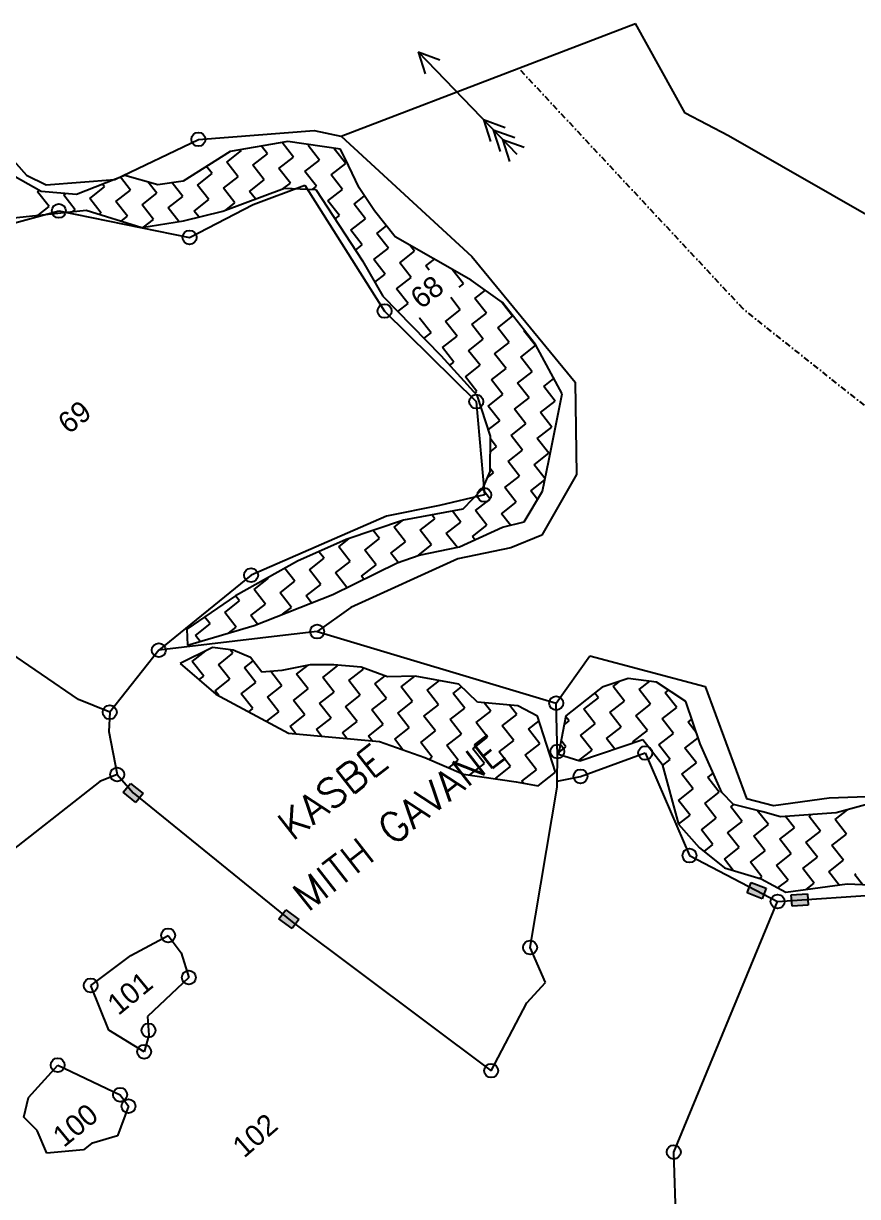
# Model space of a CAD drawing. Header units: metres. Extents: x 320041 to 325945, y 1831556 to 1836950.
# Drawn here: x 322427 to 323138, y 1835708 to 1836707 of the extents above; entities that cross this region are included whole.
import ezdxf

# ---------------------------------------------------------------- set-up
doc = ezdxf.new("R2010")
doc.units = ezdxf.units.M
doc.linetypes.add('DASHDOT', pattern=[1, 0.5, -0.25, 0, -0.25])
for name, color, linetype in [('OFF', 1, 'Continuous'), ('POLY_HATCH', 12, 'Continuous'), ('POLY_PARCEL', 6, 'Continuous'), ('POLY_WATER', 4, 'Continuous'), ('TEXT_MAPOUT', 7, 'Continuous'), ('TEXT_PARCEL', 7, 'Continuous'), ('V_BOUND_LINE', 7, 'Continuous'), ('V_BOUND_STREAM_LINE', 7, 'DASHDOT')]:
    doc.layers.add(name, color=color, linetype=linetype)
doc.styles.get("Standard").update_dxf_attribs({"font": 'simplex.shx'})
doc.styles.add('TEXT_MAP', font='')
doc.styles.get('TEXT_MAP').set_extended_font_data('Kruti Dev 050')

msp = doc.modelspace()

# ---------------------------------------------------------------- hatches: boundary and pattern name
for points in [[(322522.6, 1836043.19), (322528.65, 1836050.65), (322517.86, 1836059.4), (322511.81, 1836051.93)], [(323056.3, 1835961.1), (323059.76, 1835970.07), (323046.79, 1835975.06), (323043.34, 1835966.1)], [(323095.54, 1835955.71), (323094.89, 1835965.3), (323081.03, 1835964.36), (323081.68, 1835954.78)], [(322655.61, 1835935.72), (322661.38, 1835943.41), (322650.26, 1835951.74), (322644.5, 1835944.05)]]:
    msp.add_hatch(color=256).paths.add_polyline_path(points)

# ---------------------------------------------------------------- linework, layer by layer
for p, q in [((322763.23, 1836682.26), (322847.25, 1836595.11)), ((322763.23, 1836682.26), (322781.66, 1836675.61)), ((322763.23, 1836682.26), (322769.2, 1836663.59)), ((322818.8, 1836624.62), (322837.23, 1836617.97)), ((322818.8, 1836624.62), (322824.77, 1836605.95)), ((322827.05, 1836616.06), (322845.49, 1836609.41)), ((322827.05, 1836616.06), (322833.02, 1836597.39)), ((322835.04, 1836607.77), (322853.48, 1836601.12)), ((322835.04, 1836607.77), (322841.02, 1836589.11)), ((322511.81, 1836051.93), (322517.86, 1836059.4)), ((322517.86, 1836059.4), (322528.65, 1836050.65)), ((322522.6, 1836043.19), (322511.81, 1836051.93)), ((322528.65, 1836050.65), (322522.6, 1836043.19)), ((323043.34, 1835966.1), (323046.79, 1835975.06)), ((323046.79, 1835975.06), (323059.76, 1835970.07)), ((323056.3, 1835961.1), (323043.34, 1835966.1)), ((323059.76, 1835970.07), (323056.3, 1835961.1)), ((323081.03, 1835964.36), (323094.89, 1835965.3)), ((323081.68, 1835954.78), (323081.03, 1835964.36)), ((323094.89, 1835965.3), (323095.54, 1835955.71)), ((323095.54, 1835955.71), (323081.68, 1835954.78)), ((322644.5, 1835944.05), (322650.26, 1835951.74)), ((322655.61, 1835935.72), (322644.5, 1835944.05)), ((322650.26, 1835951.74), (322661.38, 1835943.41)), ((322661.38, 1835943.41), (322655.61, 1835935.72))]:
    msp.add_line(p, q)
for centre in [(322575.79, 1836607.86), (322456.94, 1836546.89), (322568.31, 1836524.37), (322734.48, 1836461.67), (322812.62, 1836384.48), (322819.48, 1836305.03), (322620.68, 1836236.68), (322677.06, 1836188.68), (322542.04, 1836172.82), (322500.23, 1836119.98), (322880.77, 1836127.72), (322881.7, 1836086.55), (322956.63, 1836085.27), (322506.66, 1836066.98), (322901.44, 1836065.37), (322994.34, 1835997.91), (323069.42, 1835958.76), (322550.09, 1835929.97), (322858.42, 1835919.6), (322567.67, 1835894.06), (322484.03, 1835887.36), (322533.25, 1835849.07), (322529.65, 1835830.89), (322455.9, 1835819.5), (322825.26, 1835814.74), (322509.09, 1835794.27), (322516.21, 1835784.56), (322980.87, 1835745.45)]:
    msp.add_circle(centre, 5.95)
at = {"layer": 'OFF'}
for p, q in [((322848.75, 1836668.44), (322948.18, 1836706.54)), ((322697.53, 1836610.48), (322848.75, 1836668.44))]:
    msp.add_line(p, q, dxfattribs=at)
at = {"layer": 'POLY_HATCH'}
for p, q in [((322651.94, 1836606.08), (322602.78, 1836597.52)), ((322697.01, 1836599.49), (322651.94, 1836606.08)), ((322602.78, 1836597.52), (322562.75, 1836572.18)), ((322703.86, 1836585.58), (322697.01, 1836599.49)), ((322441.96, 1836563.36), (322406.37, 1836583.35)), ((322712.73, 1836566.6), (322703.86, 1836585.58)), ((322513.01, 1836577.1), (322471.86, 1836560.85)), ((322541.13, 1836569.21), (322513.01, 1836577.1)), ((322471.86, 1836560.85), (322441.96, 1836563.36)), ((322562.75, 1836572.18), (322541.13, 1836569.21)), ((322596.56, 1836546.81), (322649.28, 1836566.14)), ((322649.28, 1836566.14), (322676.01, 1836565.12)), ((322676.01, 1836565.12), (322715.55, 1836504.39)), ((322726, 1836547.09), (322712.73, 1836566.6)), ((322415.7, 1836540.83), (322480.29, 1836547.52)), ((322480.29, 1836547.52), (322527.72, 1836532.81)), ((322563.11, 1836538.57), (322596.56, 1836546.81)), ((322743.4, 1836524.84), (322726, 1836547.09)), ((322527.72, 1836532.81), (322563.11, 1836538.57)), ((322808.24, 1836487.87), (322743.4, 1836524.84)), ((322715.55, 1836504.39), (322733.11, 1836474.29)), ((322835.01, 1836468.96), (322808.24, 1836487.87)), ((322733.11, 1836474.29), (322782.49, 1836423.88)), ((322863.06, 1836433.11), (322835.01, 1836468.96)), ((322782.49, 1836423.88), (322813.01, 1836389.97)), ((322885.88, 1836391.18), (322863.06, 1836433.11)), ((322813.01, 1836389.97), (322824.39, 1836355.03)), ((322874.44, 1836334.4), (322885.88, 1836391.18)), ((322824.39, 1836355.03), (322824.05, 1836324.87)), ((322868.99, 1836308.22), (322874.44, 1836334.4)), ((322824.05, 1836324.87), (322817.74, 1836309.97)), ((322817.74, 1836309.97), (322801.11, 1836292.97)), ((322853.49, 1836282.13), (322868.99, 1836308.22)), ((322801.11, 1836292.97), (322750.72, 1836283.44)), ((322750.72, 1836283.44), (322701.71, 1836267.02)), ((322798.3, 1836260.87), (322835.04, 1836277.66)), ((322835.04, 1836277.66), (322853.49, 1836282.13)), ((322701.71, 1836267.02), (322660.29, 1836248.56)), ((322745.15, 1836247.2), (322763.87, 1836253.87)), ((322763.87, 1836253.87), (322798.3, 1836260.87)), ((322660.29, 1836248.56), (322607.46, 1836219.18)), ((322690.39, 1836220.29), (322745.15, 1836247.2)), ((322607.46, 1836219.18), (322565.92, 1836190.67)), ((322623.36, 1836193.76), (322690.39, 1836220.29)), ((322566.51, 1836177.18), (322623.36, 1836193.76)), ((322565.92, 1836190.67), (322566.51, 1836177.18)), ((322587.77, 1836175.01), (322560.38, 1836161.56)), ((322589.97, 1836174.74), (322587.77, 1836175.01)), ((322605.41, 1836172.87), (322589.97, 1836174.74)), ((322620.3, 1836166.58), (322605.41, 1836172.87)), ((322629.97, 1836154.22), (322620.3, 1836166.58)), ((322560.38, 1836161.56), (322590.75, 1836135.49)), ((322646.91, 1836155.52), (322629.97, 1836154.22)), ((322671.01, 1836160.42), (322646.91, 1836155.52)), ((322691.12, 1836160.21), (322671.01, 1836160.42)), ((322714.41, 1836158.5), (322691.12, 1836160.21)), ((322736.88, 1836150.18), (322714.41, 1836158.5)), ((322760.44, 1836150.67), (322736.88, 1836150.18)), ((322797.65, 1836143.91), (322760.44, 1836150.67)), ((322813.66, 1836128.54), (322797.65, 1836143.91)), ((322941.99, 1836148.58), (322919.83, 1836141.21)), ((322966.24, 1836145.63), (322941.99, 1836148.58)), ((322991.08, 1836129.19), (322966.24, 1836145.63)), ((322590.75, 1836135.49), (322652.68, 1836102.24)), ((322917.35, 1836139.27), (322888.89, 1836117)), ((322919.83, 1836141.21), (322917.35, 1836139.27)), ((322847.97, 1836125.49), (322813.66, 1836128.54)), ((322864.8, 1836116.73), (322847.97, 1836125.49)), ((323003.42, 1836093.01), (322991.08, 1836129.19)), ((322880.2, 1836069), (322864.8, 1836116.73)), ((322888.89, 1836117), (322882.63, 1836084.2)), ((322652.68, 1836102.24), (322730.12, 1836095.07)), ((322730.12, 1836095.07), (322768.72, 1836081.42)), ((322900.96, 1836078.62), (322954.64, 1836096.7)), ((322954.64, 1836096.7), (322971.09, 1836075.69)), ((322882.63, 1836084.2), (322900.96, 1836078.62)), ((323021.84, 1836051.62), (323003.42, 1836093.01)), ((322768.72, 1836081.42), (322801.68, 1836067.35)), ((322971.09, 1836075.69), (322984.98, 1836024.78)), ((322801.68, 1836067.35), (322846.74, 1836060.76)), ((322865.35, 1836057.38), (322880.2, 1836069)), ((322846.74, 1836060.76), (322865.35, 1836057.38)), ((323031.78, 1836041.46), (323021.84, 1836051.62)), ((323056.73, 1836035.07), (323031.78, 1836041.46)), ((323071.89, 1836030.99), (323056.73, 1836035.07)), ((323119.27, 1836034.19), (323071.89, 1836030.99)), ((323150.53, 1836042.69), (323119.27, 1836034.19)), ((322984.98, 1836024.78), (323002.66, 1836004.73)), ((323002.66, 1836004.73), (323024.05, 1835987.59)), ((323024.05, 1835987.59), (323055.35, 1835978.19)), ((323055.35, 1835978.19), (323076.31, 1835966.69)), ((323076.31, 1835966.69), (323128.65, 1835973.76)), ((323128.65, 1835973.76), (323186.51, 1835971.2))]:
    msp.add_line(p, q, dxfattribs=at)
at = {"layer": 'POLY_HATCH', "linetype": 'Continuous'}
for p, q in [((322656.89, 1836592.82), (322647.16, 1836605.25)), ((322669.37, 1836602.58), (322670.39, 1836603.38)), ((322599.93, 1836588.49), (322612.41, 1836598.25)), ((322612.41, 1836598.25), (322611.76, 1836599.08)), ((322622.17, 1836585.77), (322634.65, 1836595.54)), ((322634.65, 1836595.54), (322629.46, 1836602.17)), ((322679.13, 1836590.11), (322669.37, 1836602.58)), ((322691.61, 1836599.87), (322692.05, 1836600.21)), ((322701.37, 1836587.39), (322691.61, 1836599.87)), ((322587.45, 1836578.73), (322582.7, 1836584.8)), ((322609.69, 1836576.01), (322599.93, 1836588.49)), ((322631.93, 1836573.3), (322622.17, 1836585.77)), ((322644.41, 1836583.06), (322656.89, 1836592.82)), ((322666.65, 1836580.34), (322679.13, 1836590.11)), ((322688.89, 1836577.63), (322701.37, 1836587.39)), ((322518.02, 1836564.63), (322509.38, 1836575.67)), ((322574.97, 1836568.96), (322587.45, 1836578.73)), ((322597.21, 1836566.25), (322609.69, 1836576.01)), ((322619.46, 1836563.53), (322631.93, 1836573.3)), ((322654.17, 1836570.58), (322644.41, 1836583.06)), ((322676.41, 1836567.87), (322666.65, 1836580.34)), ((322698.65, 1836565.15), (322688.89, 1836577.63)), ((322438.82, 1836563.02), (322440.39, 1836564.25)), ((322483.3, 1836557.59), (322495.78, 1836567.35)), ((322495.78, 1836567.35), (322494.01, 1836569.6)), ((322505.54, 1836554.87), (322518.02, 1836564.63)), ((322540.26, 1836561.92), (322532.7, 1836571.58)), ((322562.5, 1836559.2), (322553.36, 1836570.89)), ((322584.74, 1836556.49), (322574.97, 1836568.96)), ((322606.98, 1836553.77), (322597.21, 1836566.25)), ((322624.52, 1836557.06), (322619.46, 1836563.53)), ((322647.79, 1836565.59), (322654.17, 1836570.58)), ((322673.05, 1836565.24), (322676.41, 1836567.87)), ((322686.18, 1836555.39), (322698.65, 1836565.15)), ((322448.58, 1836550.54), (322438.82, 1836563.02)), ((322461.06, 1836560.3), (322462.74, 1836561.62)), ((322470.82, 1836547.82), (322461.06, 1836560.3)), ((322493.06, 1836545.11), (322483.3, 1836557.59)), ((322515.3, 1836542.39), (322505.54, 1836554.87)), ((322527.78, 1836552.15), (322540.26, 1836561.92)), ((322550.02, 1836549.44), (322562.5, 1836559.2)), ((322572.26, 1836546.72), (322584.74, 1836556.49)), ((322599.42, 1836547.86), (322606.98, 1836553.77)), ((322695.94, 1836542.91), (322686.18, 1836555.39)), ((322708.42, 1836552.67), (322717.41, 1836559.71)), ((322439.29, 1836543.27), (322448.58, 1836550.54)), ((322468.92, 1836546.34), (322470.82, 1836547.82)), ((322491.64, 1836544), (322493.06, 1836545.11)), ((322537.54, 1836539.68), (322527.78, 1836552.15)), ((322559.04, 1836537.91), (322550.02, 1836549.44)), ((322576.13, 1836541.78), (322572.26, 1836546.72)), ((322718.18, 1836540.2), (322708.42, 1836552.67)), ((322510.05, 1836538.29), (322515.3, 1836542.39)), ((322529.03, 1836533.02), (322537.54, 1836539.68)), ((322692.32, 1836540.08), (322695.94, 1836542.91)), ((322705.7, 1836530.43), (322718.18, 1836540.2)), ((322727.94, 1836527.72), (322736.14, 1836534.13)), ((322715.46, 1836517.95), (322705.7, 1836530.43)), ((322737.7, 1836515.24), (322727.94, 1836527.72)), ((322709.67, 1836513.42), (322715.46, 1836517.95)), ((322725.23, 1836505.48), (322737.7, 1836515.24)), ((322759.94, 1836512.52), (322755.87, 1836517.73)), ((322734.99, 1836493), (322725.23, 1836505.48)), ((322747.47, 1836502.76), (322759.94, 1836512.52)), ((322769.71, 1836500.05), (322776.95, 1836505.71)), ((322757.23, 1836490.28), (322747.47, 1836502.76)), ((322772.42, 1836496.58), (322769.71, 1836500.05)), ((322801.71, 1836484.85), (322792.19, 1836497.02)), ((322726.2, 1836486.13), (322734.99, 1836493)), ((322744.75, 1836480.52), (322757.23, 1836490.28)), ((322798.02, 1836481.97), (322801.71, 1836484.85)), ((322754.51, 1836468.04), (322744.75, 1836480.52)), ((322811.47, 1836472.38), (322820.35, 1836479.32)), ((322745.86, 1836461.27), (322754.51, 1836468.04)), ((322799, 1836462.61), (322790.81, 1836473.08)), ((322821.24, 1836459.9), (322811.47, 1836472.38)), ((322833.71, 1836469.66), (322833.86, 1836469.77)), ((322843.48, 1836457.18), (322833.71, 1836469.66)), ((322764.28, 1836455.57), (322764.58, 1836455.81)), ((322774.04, 1836443.09), (322764.28, 1836455.57)), ((322786.52, 1836452.85), (322799, 1836462.61)), ((322808.76, 1836450.13), (322821.24, 1836459.9)), ((322831, 1836447.42), (322843.48, 1836457.18)), ((322796.28, 1836440.37), (322786.52, 1836452.85)), ((322818.52, 1836437.66), (322808.76, 1836450.13)), ((322840.76, 1836434.94), (322831, 1836447.42)), ((322853.24, 1836444.7), (322853.7, 1836445.07)), ((322863, 1836432.23), (322853.24, 1836444.7)), ((322768.17, 1836438.5), (322774.04, 1836443.09)), ((322783.8, 1836430.61), (322796.28, 1836440.37)), ((322806.04, 1836427.89), (322818.52, 1836437.66)), ((322828.28, 1836425.18), (322840.76, 1836434.94)), ((322793.56, 1836418.13), (322783.8, 1836430.61)), ((322815.8, 1836415.42), (322806.04, 1836427.89)), ((322838.05, 1836412.7), (322828.28, 1836425.18)), ((322850.52, 1836422.46), (322863, 1836432.23)), ((322790.1, 1836415.42), (322793.56, 1836418.13)), ((322803.33, 1836405.65), (322815.8, 1836415.42)), ((322860.29, 1836409.99), (322850.52, 1836422.46)), ((322813.09, 1836393.18), (322803.33, 1836405.65)), ((322825.57, 1836402.94), (322838.05, 1836412.7)), ((322847.81, 1836400.22), (322860.29, 1836409.99)), ((322870.05, 1836397.51), (322878.74, 1836404.31)), ((322835.33, 1836390.46), (322825.57, 1836402.94)), ((322857.57, 1836387.75), (322847.81, 1836400.22)), ((322879.81, 1836385.03), (322870.05, 1836397.51)), ((322811.35, 1836391.82), (322813.09, 1836393.18)), ((322822.85, 1836380.7), (322835.33, 1836390.46)), ((322845.09, 1836377.98), (322857.57, 1836387.75)), ((322867.33, 1836375.27), (322879.81, 1836385.03)), ((322832.61, 1836368.22), (322822.85, 1836380.7)), ((322854.86, 1836365.51), (322845.09, 1836377.98)), ((322877.1, 1836362.79), (322867.33, 1836375.27)), ((322822.64, 1836360.41), (322832.61, 1836368.22)), ((322842.38, 1836355.74), (322854.86, 1836365.51)), ((322852.14, 1836343.26), (322842.38, 1836355.74)), ((322864.62, 1836353.03), (322877.1, 1836362.79)), ((322824.24, 1836341.55), (322829.9, 1836345.98)), ((322829.9, 1836345.98), (322824.37, 1836353.05)), ((322874.38, 1836340.55), (322864.62, 1836353.03)), ((322839.66, 1836333.5), (322852.14, 1836343.26)), ((322861.9, 1836330.79), (322874.38, 1836340.55)), ((322821.78, 1836319.51), (322827.18, 1836323.74)), ((322827.18, 1836323.74), (322824.08, 1836327.71)), ((322849.42, 1836321.02), (322839.66, 1836333.5)), ((322871.21, 1836318.88), (322861.9, 1836330.79)), ((322836.95, 1836311.26), (322849.42, 1836321.02)), ((322859.19, 1836308.55), (322870.98, 1836317.78)), ((322824.47, 1836301.5), (322817.78, 1836310.05)), ((322846.71, 1836298.78), (322836.95, 1836311.26)), ((322864.87, 1836301.28), (322859.19, 1836308.55)), ((322811.99, 1836291.74), (322824.47, 1836301.5)), ((322834.23, 1836289.02), (322846.71, 1836298.78)), ((322764.79, 1836274.93), (322777.27, 1836284.69)), ((322777.27, 1836284.69), (322774.7, 1836287.98)), ((322799.51, 1836281.97), (322792.22, 1836291.29)), ((322821.75, 1836279.26), (322811.99, 1836291.74)), ((322841.83, 1836279.31), (322834.23, 1836289.02)), ((322730.08, 1836267.88), (322724.72, 1836274.73)), ((322742.55, 1836277.64), (322749.39, 1836282.99)), ((322752.32, 1836265.16), (322742.55, 1836277.64)), ((322774.56, 1836262.45), (322764.79, 1836274.93)), ((322787.04, 1836272.21), (322799.51, 1836281.97)), ((322809.28, 1836269.5), (322821.75, 1836279.26)), ((322695.36, 1836260.83), (322704.43, 1836267.93)), ((322717.6, 1836258.12), (322730.08, 1836267.88)), ((322739.84, 1836255.4), (322752.32, 1836265.16)), ((322796.23, 1836260.45), (322787.04, 1836272.21)), ((322811.35, 1836266.84), (322809.28, 1836269.5)), ((322682.88, 1836251.07), (322678.5, 1836256.67)), ((322705.12, 1836248.35), (322695.36, 1836260.83)), ((322727.36, 1836245.64), (322717.6, 1836258.12)), ((322746.02, 1836247.5), (322739.84, 1836255.4)), ((322763.36, 1836253.69), (322774.56, 1836262.45)), ((322670.4, 1836241.31), (322682.88, 1836251.07)), ((322692.64, 1836238.59), (322705.12, 1836248.35)), ((322714.88, 1836235.88), (322727.36, 1836245.64)), ((322623.21, 1836224.5), (322635.68, 1836234.26)), ((322635.68, 1836234.26), (322635.35, 1836234.69)), ((322657.92, 1836231.54), (322649.37, 1836242.49)), ((322680.17, 1836228.83), (322670.4, 1836241.31)), ((322702.36, 1836226.17), (322692.64, 1836238.59)), ((322716.89, 1836233.31), (322714.88, 1836235.88)), ((322632.97, 1836212.02), (322623.21, 1836224.5)), ((322645.45, 1836221.78), (322657.92, 1836231.54)), ((322667.69, 1836219.07), (322680.17, 1836228.83)), ((322598.25, 1836204.97), (322610.73, 1836214.74)), ((322610.73, 1836214.74), (322607.32, 1836219.09)), ((322655.21, 1836209.3), (322645.45, 1836221.78)), ((322672.32, 1836213.14), (322667.69, 1836219.07)), ((322608.01, 1836192.49), (322598.25, 1836204.97)), ((322620.49, 1836202.26), (322632.97, 1836212.02)), ((322647.61, 1836203.36), (322655.21, 1836209.3)), ((322573.3, 1836185.45), (322585.77, 1836195.21)), ((322585.77, 1836195.21), (322581.15, 1836201.12)), ((322626.25, 1836194.9), (322620.49, 1836202.26)), ((322577.3, 1836180.33), (322573.3, 1836185.45)), ((322601.47, 1836187.37), (322608.01, 1836192.49)), ((322570.58, 1836163.21), (322582.12, 1836172.24)), ((322592.82, 1836160.49), (322605.3, 1836170.25)), ((322605.3, 1836170.25), (322603.03, 1836173.16)), ((322580.34, 1836150.73), (322570.58, 1836163.21)), ((322602.58, 1836148.01), (322592.82, 1836160.49)), ((322615.06, 1836157.78), (322622.58, 1836163.66)), ((322624.82, 1836145.3), (322615.06, 1836157.78)), ((322647.06, 1836142.58), (322637.51, 1836154.8)), ((322659.54, 1836152.35), (322669.46, 1836160.1)), ((322681.78, 1836149.63), (322694.26, 1836159.39)), ((322694.26, 1836159.39), (322693.77, 1836160.02)), ((322704.02, 1836146.92), (322716.5, 1836156.68)), ((322716.5, 1836156.68), (322715.35, 1836158.15)), ((322576.5, 1836147.72), (322580.34, 1836150.73)), ((322590.11, 1836138.25), (322602.58, 1836148.01)), ((322612.35, 1836135.54), (322624.82, 1836145.3)), ((322669.3, 1836139.87), (322659.54, 1836152.35)), ((322691.54, 1836137.15), (322681.78, 1836149.63)), ((322713.78, 1836134.44), (322704.02, 1836146.92)), ((322726.26, 1836144.2), (322734.86, 1836150.93)), ((322736.03, 1836131.72), (322726.26, 1836144.2)), ((322748.5, 1836141.48), (322760.24, 1836150.67)), ((322770.74, 1836138.77), (322781.15, 1836146.91)), ((322929.14, 1836142), (322934.26, 1836146.01)), ((322951.38, 1836139.29), (322960.4, 1836146.34)), ((322593.36, 1836134.1), (322590.11, 1836138.25)), ((322622.11, 1836123.06), (322612.35, 1836135.54)), ((322634.59, 1836132.82), (322647.06, 1836142.58)), ((322656.83, 1836130.11), (322669.3, 1836139.87)), ((322679.07, 1836127.39), (322691.54, 1836137.15)), ((322701.31, 1836124.67), (322713.78, 1836134.44)), ((322758.27, 1836129.01), (322748.5, 1836141.48)), ((322780.51, 1836126.29), (322770.74, 1836138.77)), ((322792.98, 1836136.05), (322800.06, 1836141.59)), ((322802.75, 1836123.58), (322792.98, 1836136.05)), ((322916.66, 1836132.24), (322913.51, 1836136.27)), ((322938.9, 1836129.52), (322929.14, 1836142)), ((322961.14, 1836126.81), (322951.38, 1836139.29)), ((322973.62, 1836136.57), (322976.51, 1836138.83)), ((322983.38, 1836124.09), (322973.62, 1836136.57)), ((322644.35, 1836120.34), (322634.59, 1836132.82)), ((322666.59, 1836117.63), (322656.83, 1836130.11)), ((322688.83, 1836114.91), (322679.07, 1836127.39)), ((322711.07, 1836112.2), (322701.31, 1836124.67)), ((322723.55, 1836121.96), (322736.03, 1836131.72)), ((322745.79, 1836119.24), (322758.27, 1836129.01)), ((322768.03, 1836116.53), (322780.51, 1836126.29)), ((322824.99, 1836120.86), (322819.38, 1836128.03)), ((322847.23, 1836118.15), (322841, 1836126.11)), ((322904.19, 1836122.48), (322916.66, 1836132.24)), ((322926.43, 1836119.76), (322938.9, 1836129.52)), ((322948.67, 1836117.05), (322961.14, 1836126.81)), ((322970.91, 1836114.33), (322983.38, 1836124.09)), ((322618.77, 1836120.45), (322622.11, 1836123.06)), ((322634.02, 1836112.26), (322644.35, 1836120.34)), ((322654.11, 1836107.87), (322666.59, 1836117.63)), ((322676.35, 1836105.15), (322688.83, 1836114.91)), ((322733.31, 1836109.48), (322723.55, 1836121.96)), ((322755.55, 1836106.77), (322745.79, 1836119.24)), ((322777.79, 1836104.05), (322768.03, 1836116.53)), ((322790.27, 1836113.81), (322802.75, 1836123.58)), ((322800.03, 1836101.34), (322790.27, 1836113.81)), ((322812.51, 1836111.1), (322824.99, 1836120.86)), ((322834.75, 1836108.38), (322847.23, 1836118.15)), ((322891.71, 1836112.72), (322888.78, 1836116.45)), ((322913.95, 1836110), (322904.19, 1836122.48)), ((322936.19, 1836107.28), (322926.43, 1836119.76)), ((322958.43, 1836104.57), (322948.67, 1836117.05)), ((322980.67, 1836101.85), (322970.91, 1836114.33)), ((322993.15, 1836111.62), (322996.24, 1836114.04)), ((322658.97, 1836101.66), (322654.11, 1836107.87)), ((322680.66, 1836099.65), (322676.35, 1836105.15)), ((322698.59, 1836102.43), (322711.07, 1836112.2)), ((322720.83, 1836099.72), (322733.31, 1836109.48)), ((322743.07, 1836097), (322755.55, 1836106.77)), ((322765.31, 1836094.29), (322777.79, 1836104.05)), ((322822.27, 1836098.62), (322812.51, 1836111.1)), ((322844.51, 1836095.91), (322834.75, 1836108.38)), ((322856.99, 1836105.67), (322866.08, 1836112.78)), ((322866.75, 1836093.19), (322856.99, 1836105.67)), ((322887.43, 1836109.37), (322891.71, 1836112.72)), ((322901.47, 1836100.24), (322913.95, 1836110)), ((322923.71, 1836097.52), (322936.19, 1836107.28)), ((322945.95, 1836094.81), (322958.43, 1836104.57)), ((323000.11, 1836102.72), (322993.15, 1836111.62)), ((322702.34, 1836097.64), (322698.59, 1836102.43)), ((322724.03, 1836095.63), (322720.83, 1836099.72)), ((322750.12, 1836088), (322743.07, 1836097)), ((322775.08, 1836081.81), (322765.31, 1836094.29)), ((322787.55, 1836091.57), (322800.03, 1836101.34)), ((322809.79, 1836088.86), (322822.27, 1836098.62)), ((322832.03, 1836086.14), (322844.51, 1836095.91)), ((322888.99, 1836090.47), (322884.84, 1836095.79)), ((322911.23, 1836087.76), (322901.47, 1836100.24)), ((322930.67, 1836088.62), (322923.71, 1836097.52)), ((322946.59, 1836093.99), (322945.95, 1836094.81)), ((322968.19, 1836092.09), (322980.67, 1836101.85)), ((322990.43, 1836089.38), (323001.66, 1836098.16)), ((322797.32, 1836079.1), (322787.55, 1836091.57)), ((322819.56, 1836076.38), (322809.79, 1836088.86)), ((322841.8, 1836073.66), (322832.03, 1836086.14)), ((322854.27, 1836083.43), (322866.75, 1836093.19)), ((322882.92, 1836085.72), (322888.99, 1836090.47)), ((322899.94, 1836078.93), (322911.23, 1836087.76)), ((322977.95, 1836079.61), (322968.19, 1836092.09)), ((323000.19, 1836076.9), (322990.43, 1836089.38)), ((322772.51, 1836079.81), (322775.08, 1836081.81)), ((322789.15, 1836072.7), (322797.32, 1836079.1)), ((322807.08, 1836066.62), (322819.56, 1836076.38)), ((322864.04, 1836070.95), (322854.27, 1836083.43)), ((322971.41, 1836074.5), (322977.95, 1836079.61)), ((322987.72, 1836067.14), (323000.19, 1836076.9)), ((322807.13, 1836066.56), (322807.08, 1836066.62)), ((322829.32, 1836063.9), (322841.8, 1836073.66)), ((322829.84, 1836063.23), (322829.32, 1836063.9)), ((322851.56, 1836061.19), (322864.04, 1836070.95)), ((322997.48, 1836054.66), (322987.72, 1836067.14)), ((323009.96, 1836064.42), (323014.55, 1836068.01)), ((323019.72, 1836051.94), (323009.96, 1836064.42)), ((322852.75, 1836059.67), (322851.56, 1836061.19)), ((322985, 1836044.9), (322997.48, 1836054.66)), ((322994.76, 1836032.42), (322985, 1836044.9)), ((323007.24, 1836042.18), (323019.72, 1836051.94)), ((323017, 1836029.7), (323007.24, 1836042.18)), ((323029.48, 1836039.46), (323031.97, 1836041.41)), ((323039.24, 1836026.99), (323029.48, 1836039.46)), ((323061.49, 1836024.27), (323052.11, 1836036.26)), ((323118.44, 1836028.6), (323128.94, 1836036.82)), ((322984.99, 1836024.77), (322994.76, 1836032.42)), ((323004.53, 1836019.94), (323017, 1836029.7)), ((323026.77, 1836017.22), (323039.24, 1836026.99)), ((323049.01, 1836014.51), (323061.49, 1836024.27)), ((323083.73, 1836021.56), (323076.12, 1836031.28)), ((323096.2, 1836031.32), (323098.04, 1836032.76)), ((323105.97, 1836018.84), (323096.2, 1836031.32)), ((323128.21, 1836016.13), (323118.44, 1836028.6)), ((323014.29, 1836007.46), (323004.53, 1836019.94)), ((323036.53, 1836004.75), (323026.77, 1836017.22)), ((323058.77, 1836002.03), (323049.01, 1836014.51)), ((323071.25, 1836011.79), (323083.73, 1836021.56)), ((323093.49, 1836009.08), (323105.97, 1836018.84)), ((323115.73, 1836006.36), (323128.21, 1836016.13)), ((323006.68, 1836001.51), (323014.29, 1836007.46)), ((323024.05, 1835994.98), (323036.53, 1836004.75)), ((323081.01, 1835999.32), (323071.25, 1836011.79)), ((323103.25, 1835996.6), (323093.49, 1836009.08)), ((323125.49, 1835993.89), (323115.73, 1836006.36)), ((323031.62, 1835985.32), (323024.05, 1835994.98)), ((323046.29, 1835992.27), (323058.77, 1836002.03)), ((323068.53, 1835989.55), (323081.01, 1835999.32)), ((323090.77, 1835986.84), (323103.25, 1835996.6)), ((323113.01, 1835984.12), (323125.49, 1835993.89)), ((323056.05, 1835979.79), (323046.29, 1835992.27)), ((323078.29, 1835977.08), (323068.53, 1835989.55)), ((323100.54, 1835974.36), (323090.77, 1835986.84)), ((323121.84, 1835972.84), (323113.01, 1835984.12)), ((323054.38, 1835978.48), (323056.05, 1835979.79)), ((323069.68, 1835970.33), (323078.29, 1835977.08)), ((323093.74, 1835969.05), (323100.54, 1835974.36)), ((323135.25, 1835981.41), (323136.35, 1835982.27)), ((323141.69, 1835973.18), (323135.25, 1835981.41))]:
    msp.add_line(p, q, dxfattribs=at)
at = {"layer": 'POLY_PARCEL'}
for p, q in [((322622.49, 1836552.27), (322666.64, 1836568.79)), ((322666.64, 1836568.79), (322734.48, 1836461.67)), ((322399.31, 1836531.35), (322456.94, 1836546.89)), ((322456.94, 1836546.89), (322568.31, 1836524.37)), ((322568.31, 1836524.37), (322622.49, 1836552.27)), ((322734.48, 1836461.67), (322812.62, 1836384.48)), ((322812.62, 1836384.48), (322819.48, 1836305.03)), ((322819.48, 1836305.03), (322781.23, 1836296.08)), ((322781.23, 1836296.08), (322735.99, 1836287)), ((322735.99, 1836287), (322620.68, 1836236.68)), ((322620.68, 1836236.68), (322542.04, 1836172.82)), ((322473.7, 1836130.84), (322410.64, 1836174.02)), ((322500.23, 1836119.98), (322473.7, 1836130.84)), ((322901.44, 1836065.37), (322956.63, 1836085.27)), ((322956.63, 1836085.27), (322994.34, 1835997.91)), ((322506.66, 1836066.98), (322491.71, 1836060.97)), ((322881.5, 1836061.34), (322901.44, 1836065.37)), ((322491.71, 1836060.97), (322298.05, 1835909.45)), ((322994.34, 1835997.91), (323069.42, 1835958.76)), ((323069.42, 1835958.76), (323187.04, 1835966.7)), ((322980.87, 1835745.45), (323069.42, 1835958.76)), ((322518.22, 1835912.68), (322550.09, 1835929.97)), ((322550.09, 1835929.97), (322561.15, 1835915.22)), ((322561.15, 1835915.22), (322567.67, 1835894.06)), ((322484.03, 1835887.36), (322518.22, 1835912.68)), ((322567.67, 1835894.06), (322532.51, 1835860.82)), ((322499.48, 1835849.3), (322484.03, 1835887.36)), ((322532.51, 1835860.82), (322533.51, 1835844.89)), ((322529.65, 1835830.89), (322499.48, 1835849.3)), ((322533.51, 1835844.89), (322529.65, 1835830.89)), ((322431.08, 1835791.98), (322455.9, 1835819.5)), ((322455.9, 1835819.5), (322509.09, 1835794.27)), ((322509.09, 1835794.27), (322516.21, 1835784.56)), ((322427.14, 1835775.04), (322431.08, 1835791.98)), ((322516.21, 1835784.56), (322506.93, 1835759.16)), ((322438.35, 1835763.76), (322427.14, 1835775.04)), ((322446.72, 1835744.51), (322438.35, 1835763.76)), ((322506.93, 1835759.16), (322484.71, 1835752.75)), ((322477.89, 1835747.42), (322446.72, 1835744.51)), ((322484.71, 1835752.75), (322477.89, 1835747.42)), ((322983.13, 1835676.93), (322980.87, 1835745.45))]:
    msp.add_line(p, q, dxfattribs=at)
at = {"layer": 'POLY_WATER'}
for p, q in [((322990.66, 1836630.18), (322948.18, 1836706.54)), ((323027.68, 1836610.91), (322990.66, 1836630.18)), ((322697.07, 1836610.58), (322697.53, 1836610.48)), ((322697.53, 1836610.48), (322808.91, 1836508.17)), ((323165.05, 1836532.2), (323027.68, 1836610.91)), ((322808.91, 1836508.17), (322897.01, 1836400.97)), ((322897.01, 1836400.97), (322897.89, 1836322.58)), ((322897.89, 1836322.58), (322868.61, 1836270.8)), ((322868.61, 1836270.8), (322842.12, 1836260.07)), ((322842.12, 1836260.07), (322796.83, 1836250.63)), ((322796.83, 1836250.63), (322705.74, 1836209.12)), ((322705.74, 1836209.12), (322677.06, 1836188.68)), ((322677.06, 1836188.68), (322880.77, 1836127.72)), ((322880.77, 1836127.72), (322909.4, 1836168.11)), ((322909.4, 1836168.11), (323007.66, 1836141.94)), ((323007.66, 1836141.94), (323042.84, 1836046.41)), ((323042.84, 1836046.41), (323065.82, 1836040.62)), ((323065.82, 1836040.62), (323113.23, 1836047.06)), ((323113.23, 1836047.06), (323195.64, 1836050.24))]:
    msp.add_line(p, q, dxfattribs=at)
at = {"layer": 'V_BOUND_LINE'}
for p, q in [((322575.79, 1836607.86), (322674.43, 1836615.29)), ((322674.43, 1836615.29), (322697.07, 1836610.58)), ((322404.88, 1836604.74), (322429.2, 1836577.35)), ((322504.54, 1836573.66), (322575.79, 1836607.86)), ((322429.2, 1836577.35), (322446.13, 1836569.05)), ((322446.13, 1836569.05), (322504.54, 1836573.66)), ((322649.92, 1836185.54), (322542.04, 1836172.82)), ((322677.06, 1836188.68), (322649.92, 1836185.54)), ((322542.04, 1836172.82), (322500.23, 1836119.98)), ((322881.78, 1836082.77), (322880.77, 1836127.72)), ((322500.23, 1836119.98), (322499.53, 1836103.67)), ((322499.53, 1836103.67), (322506.66, 1836066.98)), ((322881.5, 1836061.34), (322881.78, 1836082.77)), ((322506.66, 1836066.98), (322520.23, 1836051.29)), ((322858.42, 1835919.6), (322881.44, 1836056.19)), ((322881.44, 1836056.19), (322881.5, 1836061.34)), ((322520.23, 1836051.29), (322655.86, 1835941.36)), ((322655.86, 1835941.36), (322825.26, 1835814.74)), ((322871.73, 1835889.91), (322858.42, 1835919.6)), ((322855.56, 1835872.52), (322871.73, 1835889.91)), ((322825.26, 1835814.74), (322855.56, 1835872.52))]:
    msp.add_line(p, q, dxfattribs=at)
at = {"layer": 'V_BOUND_STREAM_LINE', "ltscale": 10}
for p, q in [((323040.03, 1836463.42), (322848.75, 1836668.44)), ((323412.34, 1836167.91), (323040.03, 1836463.42))]:
    msp.add_line(p, q, dxfattribs=at)

# ---------------------------------------------------------------- texts
at = {"layer": 'TEXT_MAPOUT'}
for s, height, p in [('MITH GAVANE', 24.9498, (322669, 1835949.14)), ('KASBE', 24.95, (322656, 1836009.6))]:
    msp.add_text(s, height=height, rotation=38.03928, dxfattribs=at).set_placement(p)
at = {"layer": 'TEXT_PARCEL', "style": 'TEXT_MAP'}
for s, rotation, p in [('68', 38.03928, (322765.58, 1836462.61)), ('69', 38.03928, (322465.21, 1836356.15)), ('101', 39.33979, (322507.62, 1835861.15)), ('100', 39.43491, (322461.13, 1835748.71)), ('102', 40.98679, (322614.8, 1835739.75))]:
    msp.add_text(s, height=17.964, rotation=rotation, dxfattribs=at).set_placement(p)

doc.saveas('drawing.dxf')
